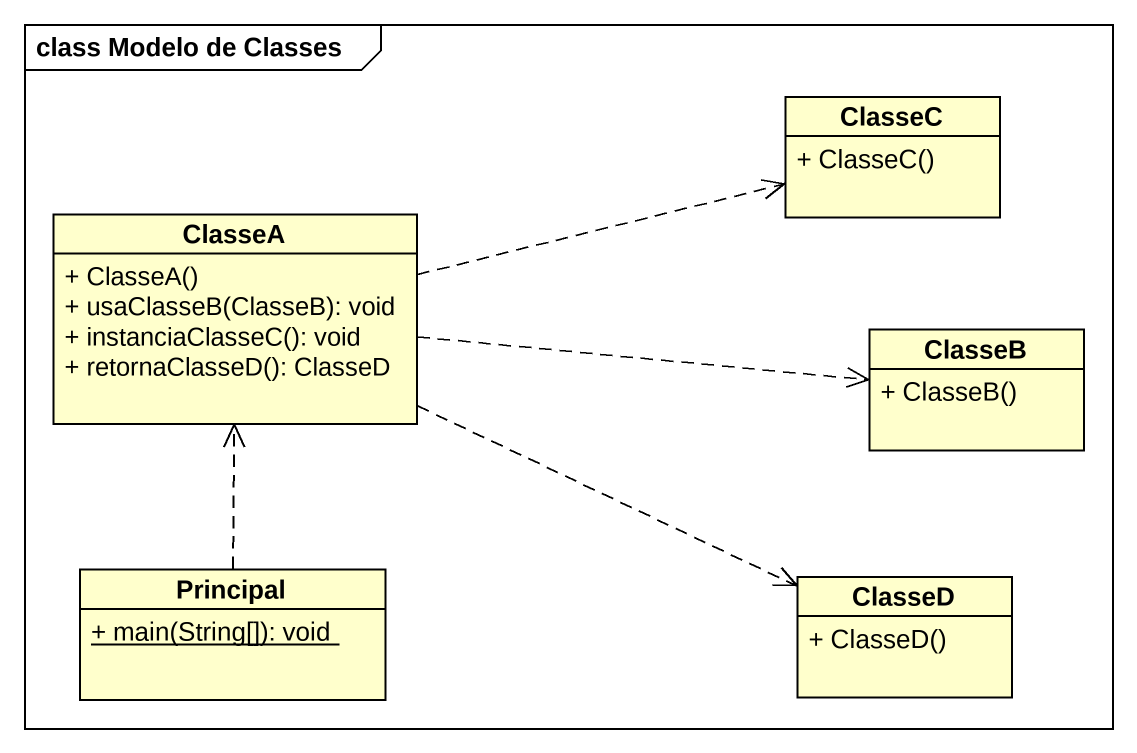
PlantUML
@startuml
mainframe class Modelo de Classes
hide circle
hide empty members
skinparam classAttributeIconSize 0
class ClasseC {
  + ClasseC()
}
class ClasseA {
  + ClasseA()
  + usaClasseB(ClasseB): void
  + instanciaClasseC(): void
  + retornaClasseD(): ClasseD
}
class ClasseB {
  + ClasseB()
}
class Principal {
  {static} + main(String[]): void
}
class ClasseD {
  + ClasseD()
}
ClasseA .right.> ClasseC
ClasseA .right.> ClasseB
ClasseA .right.> ClasseD
Principal .up.> ClasseA
@enduml
